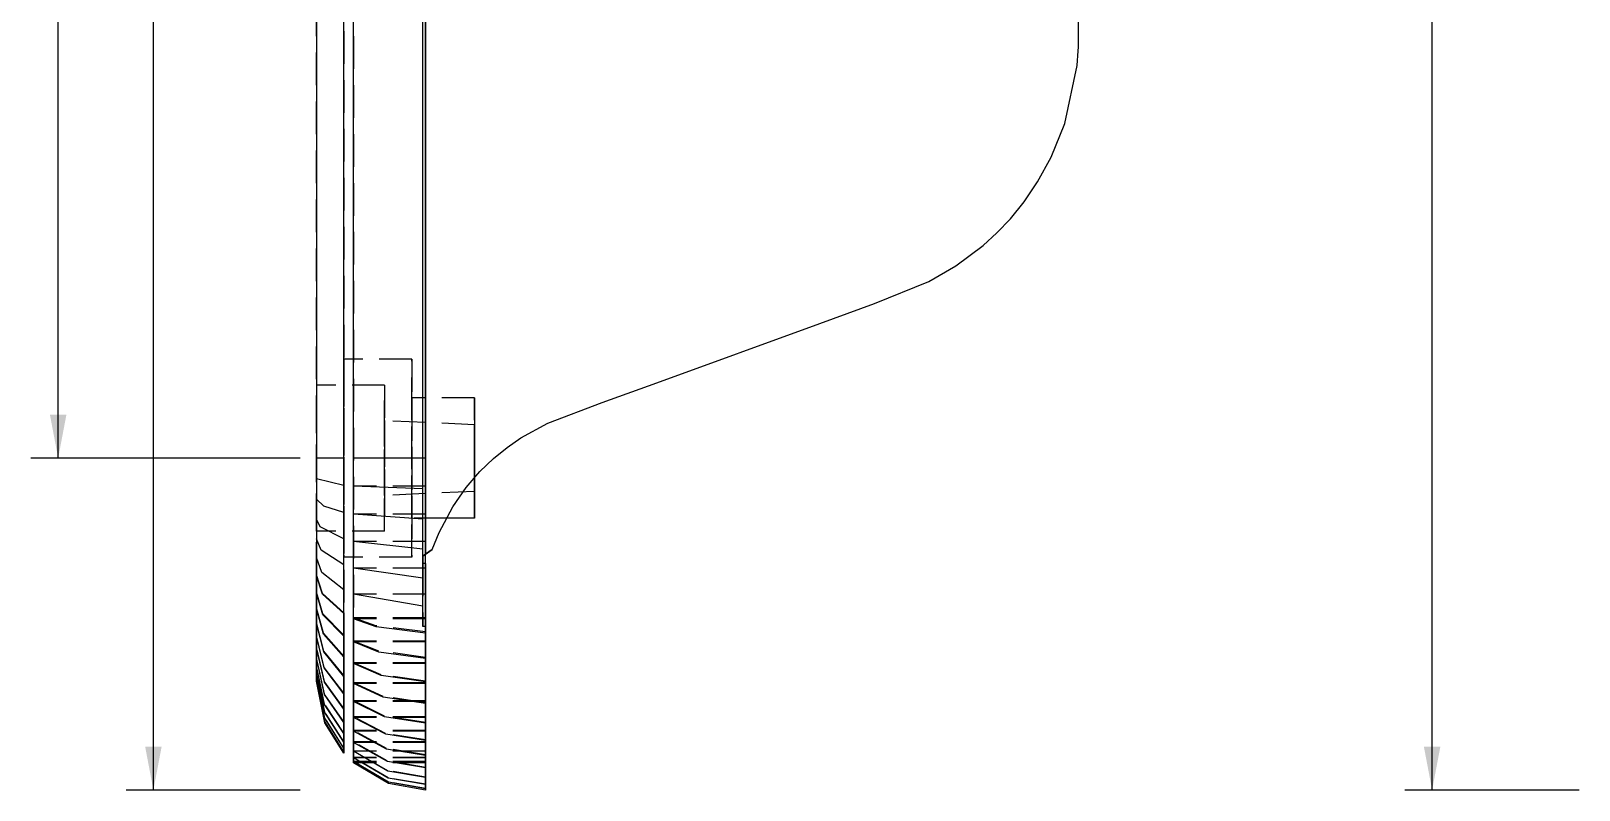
# Model space of a CAD drawing. Header units: millimetres. Extents: x 5 to 853, y 5 to 589.
# Drawn here: x 210.3 to 324.1, y 151.8 to 207.6 of the extents above; entities that cross this region are included whole.
import ezdxf

# ---------------------------------------------------------------- set-up
doc = ezdxf.new("R2010")
doc.units = ezdxf.units.MM
doc.linetypes.add('HIDDEN', pattern=[3.6, 2.4, -1.2])
for name, color, linetype in [('DIM', 3, 'CONTINUOUS'), ('HIDDEN', 8, 'HIDDEN'), ('VISIBLE', 7, 'CONTINUOUS')]:
    doc.layers.add(name, color=color, linetype=linetype)

msp = doc.modelspace()

# ---------------------------------------------------------------- linework, layer by layer
at = {"layer": 'DIM'}
for p, q in [((219.339244, 151.785674), (219.339244, 273.767814)), ((313.339244, 151.785674), (313.339244, 273.767814)), ((212.339244, 176.185631), (212.339244, 263.739631)), ((230.139244, 176.185631), (210.339244, 176.185631)), ((230.139244, 151.785674), (217.339244, 151.785674)), ((324.139244, 151.785674), (311.339244, 151.785674))]:
    msp.add_line(p, q, dxfattribs=at)
for points in [[(212.339244, 176.185631), (212.947244, 179.385631), (211.731244, 179.385631)], [(219.339244, 151.785674), (219.947244, 154.985674), (218.731244, 154.985674)], [(313.339244, 151.785674), (313.947244, 154.985674), (312.731244, 154.985674)]]:
    msp.add_solid(points, dxfattribs=at)
at = {"layer": 'HIDDEN'}
for p, q in [((239.139244, 176.185631), (239.139244, 246.325631)), ((231.339244, 167.59514), (231.339244, 239.14914)), ((233.339244, 236.37741), (233.339244, 164.82341)), ((234.047778, 236.006277), (234.047778, 164.452277)), ((239.339244, 169.122774), (239.339244, 236.006277)), ((239.339244, 163.404656), (239.339244, 234.958656)), ((233.339244, 183.455631), (233.339244, 168.915631)), ((233.339244, 168.915631), (233.339244, 183.455631)), ((238.339244, 183.455631), (234.047778, 183.455631)), ((238.339244, 183.455631), (238.339244, 168.915631)), ((238.339244, 168.915631), (238.339244, 183.455631)), ((231.339244, 181.555631), (231.339244, 170.815631)), ((231.339244, 170.815631), (231.339244, 181.555631)), ((236.339244, 181.555631), (231.339244, 181.555631)), ((236.339244, 181.555631), (236.339244, 170.815631)), ((236.339244, 170.815631), (236.339244, 181.555631)), ((238.339244, 180.605631), (238.339244, 171.765631)), ((238.339244, 171.765631), (238.339244, 180.605631)), ((242.939244, 180.605631), (238.339244, 180.605631)), ((242.939244, 180.605631), (242.939244, 174.733631)), ((242.939244, 171.765631), (242.939244, 180.605631)), ((236.339244, 178.93912), (236.339244, 173.432143)), ((236.339244, 173.432143), (236.339244, 178.93912)), ((242.939244, 178.632143), (236.339244, 178.93912)), ((242.939244, 178.632143), (242.939244, 173.73912)), ((242.939244, 173.73912), (242.939244, 178.632143)), ((234.337588, 176.185631), (234.047778, 176.185631)), ((234.337588, 176.185631), (234.047778, 176.185631)), ((239.339244, 176.185631), (234.047778, 176.185631)), ((239.139244, 176.185631), (234.337588, 176.185631)), ((239.339244, 176.185631), (234.337588, 176.185631)), ((239.139244, 173.932152), (239.139244, 176.185631)), ((239.339244, 176.185631), (239.339244, 174.116366)), ((239.339244, 176.185631), (239.339244, 169.122774)), ((239.339244, 174.116366), (234.047778, 174.116366)), ((239.339244, 174.116366), (239.339244, 172.064797)), ((242.939244, 173.73912), (236.339244, 173.432143)), ((239.139244, 171.697944), (239.139244, 173.932152)), ((239.339244, 172.064797), (234.047778, 172.064797)), ((239.339244, 172.064797), (239.339244, 170.048469)), ((236.339244, 170.815631), (231.339244, 170.815631)), ((240.897139, 171.765631), (238.339244, 171.765631)), ((239.139244, 169.502114), (239.139244, 171.697944)), ((239.339244, 170.048469), (234.047778, 170.048469)), ((239.339244, 170.048469), (239.339244, 169.122774)), ((238.339244, 168.915631), (234.047778, 168.915631)), ((239.139244, 168.985631), (239.139244, 169.502114)), ((239.339244, 169.122774), (239.139244, 168.985631)), ((239.139244, 168.985631), (239.139244, 168.430833)), ((239.139244, 168.430833), (239.139244, 163.810849)), ((239.839244, 169.465631), (239.339244, 169.122774)), ((239.339244, 168.430833), (239.339244, 168.084626)), ((239.339244, 164.452277), (239.339244, 168.430833)), ((231.339244, 166.341345), (231.339244, 167.59514)), ((231.771069, 166.236764), (231.339244, 167.59514)), ((239.339244, 168.084626), (234.047778, 168.084626)), ((239.339244, 168.084626), (239.339244, 166.190063)), ((231.339244, 165.171738), (231.339244, 166.341345)), ((231.803703, 164.728846), (231.339244, 166.341345)), ((233.339244, 164.82341), (231.771069, 166.236764)), ((239.339244, 166.190063), (234.047778, 166.190063)), ((239.339244, 166.190063), (239.339244, 164.380981)), ((231.339244, 164.096321), (231.339244, 165.171738)), ((231.836545, 163.307095), (231.339244, 165.171738)), ((231.339244, 163.124291), (231.339244, 164.096321)), ((231.865774, 161.99242), (231.339244, 164.096321)), ((233.339244, 163.165077), (231.803703, 164.728846)), ((233.339244, 164.82341), (233.339244, 163.165077)), ((234.047778, 164.452277), (234.047778, 162.739776)), ((239.339244, 164.452277), (234.047778, 164.452277)), ((235.702989, 163.862682), (234.047778, 164.452277)), ((239.339244, 164.380981), (234.047778, 164.380981)), ((239.339244, 162.739776), (239.339244, 164.452277)), ((239.339244, 164.380981), (239.339244, 162.672852)), ((231.339244, 162.263962), (231.339244, 163.124291)), ((231.888358, 160.804753), (231.339244, 163.124291)), ((233.339244, 161.618095), (231.836545, 163.307095)), ((233.339244, 163.165077), (233.339244, 161.618095)), ((234.047778, 162.739776), (234.047778, 161.142264)), ((239.339244, 162.739776), (234.047778, 162.739776)), ((235.916158, 162.001278), (234.047778, 162.739776)), ((239.339244, 163.404656), (235.702989, 163.862682)), ((239.339244, 161.539254), (239.339244, 163.404656)), ((239.339244, 161.142264), (239.339244, 162.739776)), ((231.339244, 161.52269), (231.339244, 162.263962)), ((231.905807, 159.754125), (231.339244, 162.263962)), ((233.339244, 160.195694), (231.865774, 161.99242)), ((233.339244, 161.618095), (233.339244, 160.195694)), ((239.339244, 162.672852), (234.047778, 162.672852)), ((239.339244, 161.539254), (235.916158, 162.001278)), ((239.339244, 162.672852), (239.339244, 161.080284)), ((231.339244, 160.906816), (231.339244, 161.52269)), ((231.919202, 158.849336), (231.339244, 161.52269)), ((231.339244, 160.421605), (231.339244, 160.906816)), ((231.929317, 158.097924), (231.339244, 160.906816)), ((233.339244, 158.910039), (231.888358, 160.804753)), ((234.047778, 161.142264), (234.047778, 159.673402)), ((239.339244, 161.142264), (234.047778, 161.142264)), ((236.084336, 160.264164), (234.047778, 161.142264)), ((239.339244, 161.080284), (234.047778, 161.080284)), ((239.339244, 159.799106), (239.339244, 161.539254)), ((239.339244, 159.673402), (239.339244, 161.142264)), ((239.339244, 161.080284), (239.339244, 159.616897)), ((231.339244, 160.071207), (231.339244, 160.421605)), ((231.936704, 157.506135), (231.339244, 160.421605)), ((231.339244, 159.85862), (231.339244, 160.071207)), ((231.941745, 157.078883), (231.339244, 160.071207)), ((231.339244, 159.78566), (231.339244, 159.85862)), ((231.94469, 156.819713), (231.339244, 159.85862)), ((233.339244, 157.772123), (231.905807, 159.754125)), ((233.339244, 160.195694), (233.339244, 158.910039)), ((234.047778, 159.673402), (234.047778, 158.345752)), ((239.339244, 159.673402), (234.047778, 159.673402)), ((236.21867, 158.666518), (234.047778, 159.673402)), ((239.339244, 159.616897), (234.047778, 159.616897)), ((239.339244, 159.799106), (236.084336, 160.264164)), ((239.339244, 158.199096), (239.339244, 159.799106)), ((239.339244, 158.345752), (239.339244, 159.673402)), ((239.339244, 159.616897), (239.339244, 158.295204)), ((233.339244, 156.79168), (231.919202, 158.849336)), ((233.339244, 158.910039), (233.339244, 157.772123)), ((234.047778, 158.345752), (234.047778, 157.170669)), ((239.339244, 158.345752), (234.047778, 158.345752)), ((236.326531, 157.222209), (234.047778, 158.345752)), ((239.339244, 158.295204), (234.047778, 158.295204)), ((239.339244, 158.199096), (236.21867, 158.666518)), ((239.339244, 157.170669), (239.339244, 158.345752)), ((239.339244, 158.295204), (239.339244, 157.12651)), ((239.339244, 156.752906), (239.339244, 158.199096)), ((233.339244, 155.977092), (231.929317, 158.097924)), ((233.339244, 155.335328), (231.936704, 157.506135)), ((233.339244, 154.871874), (231.941745, 157.078883)), ((233.339244, 157.772123), (233.339244, 156.79168)), ((234.047778, 157.170669), (234.047778, 156.1582)), ((239.339244, 157.170669), (234.047778, 157.170669)), ((236.412962, 155.943729), (234.047778, 157.170669)), ((239.339244, 157.12651), (234.047778, 157.12651)), ((239.339244, 156.752906), (236.326531, 157.222209)), ((239.339244, 156.1582), (239.339244, 157.170669)), ((239.339244, 157.12651), (239.339244, 156.120809)), ((233.339244, 154.590695), (231.94469, 156.819713)), ((233.339244, 156.79168), (233.339244, 155.977092)), ((233.339244, 155.977092), (233.339244, 155.335328)), ((234.047778, 156.1582), (234.047778, 155.317005)), ((239.339244, 156.1582), (234.047778, 156.1582)), ((236.481539, 154.842093), (234.047778, 156.1582)), ((239.339244, 156.120809), (234.047778, 156.120809)), ((239.339244, 155.472904), (236.412962, 155.943729)), ((239.339244, 155.472904), (239.339244, 156.752906)), ((239.339244, 155.317005), (239.339244, 156.1582)), ((239.339244, 156.120809), (239.339244, 155.286701)), ((233.339244, 155.335328), (233.339244, 154.871874)), ((233.339244, 154.871874), (233.339244, 154.590695)), ((234.047778, 155.317005), (234.047778, 154.654278)), ((239.339244, 155.317005), (234.047778, 155.317005)), ((236.534828, 153.926773), (234.047778, 155.317005)), ((239.339244, 155.286701), (234.047778, 155.286701)), ((239.339244, 154.370036), (236.481539, 154.842093)), ((239.339244, 154.370036), (239.339244, 155.472904)), ((239.339244, 154.654278), (239.339244, 155.317005)), ((239.339244, 155.286701), (239.339244, 154.63132)), ((233.339244, 154.590695), (233.339244, 154.494195)), ((234.047778, 154.654278), (234.047778, 154.175686)), ((239.339244, 154.654278), (234.047778, 154.654278)), ((236.574667, 153.205625), (234.047778, 154.654278)), ((239.339244, 154.63132), (234.047778, 154.63132)), ((234.047778, 154.175686), (234.047778, 153.885323)), ((239.339244, 154.175686), (234.047778, 154.175686)), ((236.602344, 152.684836), (234.047778, 154.175686)), ((239.339244, 154.160271), (234.047778, 154.160271)), ((234.047778, 153.885323), (234.047778, 153.78567)), ((239.339244, 153.885323), (234.047778, 153.885323)), ((236.61871, 152.368867), (234.047778, 153.885323)), ((239.339244, 153.877582), (234.047778, 153.877582)), ((239.339244, 153.78567), (234.047778, 153.78567)), ((239.339244, 153.453735), (236.534828, 153.926773)), ((239.339244, 154.175686), (239.339244, 154.654278)), ((239.339244, 154.63132), (239.339244, 154.160271)), ((239.339244, 153.453735), (239.339244, 154.370036)), ((239.339244, 153.885323), (239.339244, 154.175686)), ((239.339244, 154.160271), (239.339244, 153.877582)), ((239.339244, 153.78567), (239.339244, 153.885323)), ((239.339244, 153.877582), (239.339244, 153.78567)), ((239.339244, 152.731836), (236.574667, 153.205625)), ((239.339244, 152.210512), (236.602344, 152.684836)), ((239.339244, 152.731836), (239.339244, 153.453735)), ((239.339244, 152.210512), (239.339244, 152.731836)), ((239.339244, 151.894224), (236.61871, 152.368867)), ((239.339244, 151.894224), (239.339244, 152.210512)), ((239.339244, 151.785674), (239.339244, 151.894224))]:
    msp.add_line(p, q, dxfattribs=at)
at = {"layer": 'VISIBLE'}
for p, q in [((231.339244, 246.325631), (231.339244, 176.185631)), ((234.047778, 176.185631), (234.047778, 246.325631)), ((239.139244, 168.985631), (239.139244, 246.325631)), ((239.339244, 246.325631), (239.339244, 176.185631)), ((287.339244, 206.403813), (287.339244, 246.325631)), ((233.339244, 176.185631), (233.339244, 220.385631)), ((287.239244, 205.045631), (287.319244, 206.125631)), ((287.319244, 206.125631), (287.339244, 206.403813)), ((286.339244, 200.785631), (287.239244, 205.045631)), ((285.339244, 198.305631), (286.339244, 200.785631)), ((284.339244, 196.485631), (285.339244, 198.305631)), ((283.339244, 195.025631), (284.339244, 196.485631)), ((282.339244, 193.785631), (283.339244, 195.025631)), ((281.339244, 192.745631), (282.339244, 193.785631)), ((280.339244, 191.825631), (281.339244, 192.745631)), ((278.339244, 190.325631), (280.339244, 191.825631)), ((276.339244, 189.165631), (278.339244, 190.325631)), ((272.339244, 187.545631), (276.339244, 189.165631)), ((268.339244, 186.085631), (272.339244, 187.545631)), ((256.339244, 181.725631), (268.339244, 186.085631)), ((234.047778, 183.455631), (233.339244, 183.455631)), ((252.339244, 180.265631), (256.339244, 181.725631)), ((248.339244, 178.745631), (252.339244, 180.265631)), ((246.339244, 177.665631), (248.339244, 178.745631)), ((245.339244, 176.965631), (246.339244, 177.665631)), ((244.339244, 176.165631), (245.339244, 176.965631)), ((233.339244, 176.185631), (231.339244, 176.185631)), ((231.339244, 176.185631), (231.339244, 174.670633)), ((233.339244, 174.181818), (233.339244, 176.185631)), ((239.139244, 176.185631), (234.047778, 176.185631)), ((234.047778, 174.116366), (234.047778, 176.185631)), ((243.339244, 175.205631), (244.339244, 176.165631)), ((233.339244, 174.181818), (231.339244, 174.670633)), ((231.339244, 174.670633), (231.339244, 173.168592)), ((233.339244, 172.195142), (233.339244, 174.181818)), ((239.139244, 173.932152), (234.047778, 174.116366)), ((234.047778, 172.064797), (234.047778, 174.116366)), ((242.339244, 174.025631), (243.339244, 175.205631)), ((242.939244, 174.733631), (242.939244, 171.765631)), ((231.339244, 173.168592), (231.339244, 171.692352)), ((231.858626, 172.646987), (231.339244, 173.168592)), ((241.339244, 172.605631), (242.339244, 174.025631)), ((233.339244, 172.195142), (231.858626, 172.646987)), ((233.339244, 170.242591), (233.339244, 172.195142)), ((239.139244, 171.697944), (234.047778, 172.064797)), ((234.047778, 170.048469), (234.047778, 172.064797)), ((240.339244, 170.705631), (241.339244, 172.605631)), ((231.339244, 171.692352), (231.339244, 170.254538)), ((231.596527, 171.140183), (231.339244, 171.692352)), ((233.339244, 170.242591), (231.596527, 171.140183)), ((239.839244, 169.465631), (240.339244, 170.705631)), ((242.939244, 171.765631), (240.897139, 171.765631)), ((231.339244, 170.254538), (231.339244, 168.867447)), ((231.67239, 169.427692), (231.339244, 170.254538)), ((233.339244, 168.340866), (233.339244, 170.242591)), ((234.047778, 168.084626), (234.047778, 170.048469)), ((239.139244, 169.502114), (234.047778, 170.048469)), ((231.339244, 168.867447), (231.339244, 167.542941)), ((231.729685, 167.765418), (231.339244, 168.867447)), ((233.339244, 168.340866), (231.67239, 169.427692)), ((234.047778, 168.915631), (233.339244, 168.915631)), ((239.139244, 168.985631), (239.839244, 169.465631)), ((239.139244, 167.363442), (239.139244, 168.985631)), ((239.339244, 168.430833), (239.139244, 168.430833)), ((239.339244, 168.430833), (239.339244, 169.122774)), ((239.339244, 163.798832), (239.339244, 168.430833)), ((231.339244, 167.542941), (231.339244, 166.292347)), ((231.772575, 166.174005), (231.339244, 167.542941)), ((233.339244, 166.506229), (231.729685, 167.765418)), ((233.339244, 166.506229), (233.339244, 168.340866)), ((239.139244, 167.363442), (234.047778, 168.084626)), ((234.047778, 166.190063), (234.047778, 168.084626)), ((239.139244, 165.300216), (239.139244, 167.363442)), ((231.339244, 166.292347), (231.339244, 165.126359)), ((231.80484, 164.669904), (231.339244, 166.292347)), ((233.339244, 164.754369), (231.772575, 166.174005)), ((233.339244, 164.754369), (233.339244, 166.506229)), ((239.139244, 165.300216), (234.047778, 166.190063)), ((234.047778, 164.380981), (234.047778, 166.190063)), ((231.339244, 165.126359), (231.339244, 164.054951)), ((231.837881, 163.251609), (231.339244, 165.126359)), ((239.139244, 163.810849), (239.139244, 165.300216)), ((231.339244, 164.054951), (231.339244, 163.087283)), ((231.866804, 161.941859), (231.339244, 164.054951)), ((233.339244, 163.10027), (231.80484, 164.669904)), ((233.339244, 163.10027), (233.339244, 164.754369)), ((235.712675, 163.785207), (234.047778, 164.380981)), ((234.047778, 162.672852), (234.047778, 164.380981)), ((231.339244, 163.087283), (231.339244, 162.231632)), ((231.889155, 160.759547), (231.339244, 163.087283)), ((233.339244, 161.558076), (231.837881, 163.251609)), ((233.339244, 161.558076), (233.339244, 163.10027)), ((239.339244, 163.326995), (235.712675, 163.785207)), ((239.339244, 163.798832), (239.139244, 163.810849)), ((239.339244, 163.798832), (239.339244, 163.326995)), ((239.339244, 163.326995), (239.339244, 161.466354)), ((231.339244, 162.231632), (231.339244, 161.495315)), ((231.906421, 159.714655), (231.339244, 162.231632)), ((233.339244, 160.140976), (231.866804, 161.941859)), ((234.047778, 161.080284), (234.047778, 162.672852)), ((235.92374, 161.928518), (234.047778, 162.672852)), ((239.339244, 161.466354), (235.92374, 161.928518)), ((231.339244, 161.495315), (231.339244, 160.884629)), ((231.91967, 158.815929), (231.339244, 161.495315)), ((231.339244, 160.884629), (231.339244, 160.404796)), ((231.929666, 158.070859), (231.339244, 160.884629)), ((233.339244, 158.861089), (231.889155, 160.759547)), ((233.339244, 160.140976), (233.339244, 161.558076)), ((234.047778, 159.616897), (234.047778, 161.080284)), ((236.090365, 160.196757), (234.047778, 161.080284)), ((239.339244, 161.466354), (239.339244, 159.731593)), ((231.339244, 160.404796), (231.339244, 160.059921)), ((231.936952, 157.485638), (231.339244, 160.404796)), ((231.339244, 160.059921), (231.339244, 159.852952)), ((231.941904, 157.065123), (231.339244, 160.059921)), ((231.339244, 159.852952), (231.339244, 159.78566)), ((231.944768, 156.812804), (231.339244, 159.852952)), ((231.945682, 156.730774), (231.339244, 159.78566)), ((233.339244, 157.729362), (231.906421, 159.714655)), ((233.339244, 158.861089), (233.339244, 160.140976)), ((234.047778, 158.295204), (234.047778, 159.616897)), ((236.223505, 158.605051), (234.047778, 159.616897)), ((239.339244, 159.731593), (236.090365, 160.196757)), ((239.339244, 159.731593), (239.339244, 158.137545)), ((233.339244, 156.755471), (231.91967, 158.815929)), ((233.339244, 157.729362), (233.339244, 158.861089)), ((234.047778, 157.12651), (234.047778, 158.295204)), ((236.330414, 157.167216), (234.047778, 158.295204)), ((239.339244, 158.137545), (236.223505, 158.605051)), ((233.339244, 155.947747), (231.929666, 158.070859)), ((233.339244, 155.313096), (231.936952, 157.485638)), ((233.339244, 154.856947), (231.941904, 157.065123)), ((233.339244, 156.755471), (233.339244, 157.729362)), ((234.047778, 156.120809), (234.047778, 157.12651)), ((236.416061, 155.895682), (234.047778, 157.12651)), ((239.339244, 156.697845), (236.330414, 157.167216)), ((239.339244, 158.137545), (239.339244, 156.697845)), ((233.339244, 154.583199), (231.944768, 156.812804)), ((233.339244, 154.494195), (231.945682, 156.730774)), ((233.339244, 155.947747), (233.339244, 156.755471)), ((233.339244, 155.313096), (233.339244, 155.947747)), ((234.047778, 155.286701), (234.047778, 156.120809)), ((236.483976, 154.801408), (234.047778, 156.120809)), ((239.339244, 156.697845), (239.339244, 155.424803)), ((233.339244, 154.856947), (233.339244, 155.313096)), ((233.339244, 154.583199), (233.339244, 154.856947)), ((234.047778, 154.63132), (234.047778, 155.286701)), ((236.53669, 153.893798), (234.047778, 155.286701)), ((239.339244, 155.424803), (236.416061, 155.895682)), ((239.339244, 154.329307), (236.483976, 154.801408)), ((239.339244, 155.424803), (239.339244, 154.329307)), ((233.339244, 154.494195), (233.339244, 154.583199)), ((234.047778, 154.160271), (234.047778, 154.63132)), ((236.576015, 153.180644), (234.047778, 154.63132)), ((234.047778, 153.877582), (234.047778, 154.160271)), ((236.603221, 152.668061), (234.047778, 154.160271)), ((234.047778, 153.78567), (234.047778, 153.877582)), ((236.619142, 152.360444), (234.047778, 153.877582)), ((236.624255, 152.260427), (234.047778, 153.78567)), ((239.339244, 153.420725), (236.53669, 153.893798)), ((239.339244, 154.329307), (239.339244, 153.420725)), ((239.339244, 152.706828), (236.576015, 153.180644)), ((239.339244, 152.193721), (236.603221, 152.668061)), ((239.339244, 153.420725), (239.339244, 152.706828)), ((239.339244, 152.706828), (239.339244, 152.193721)), ((239.339244, 151.885792), (236.619142, 152.360444)), ((239.339244, 151.785674), (236.624255, 152.260427)), ((239.339244, 152.193721), (239.339244, 151.885792)), ((239.339244, 151.885792), (239.339244, 151.785674))]:
    msp.add_line(p, q, dxfattribs=at)

doc.saveas('drawing.dxf')
